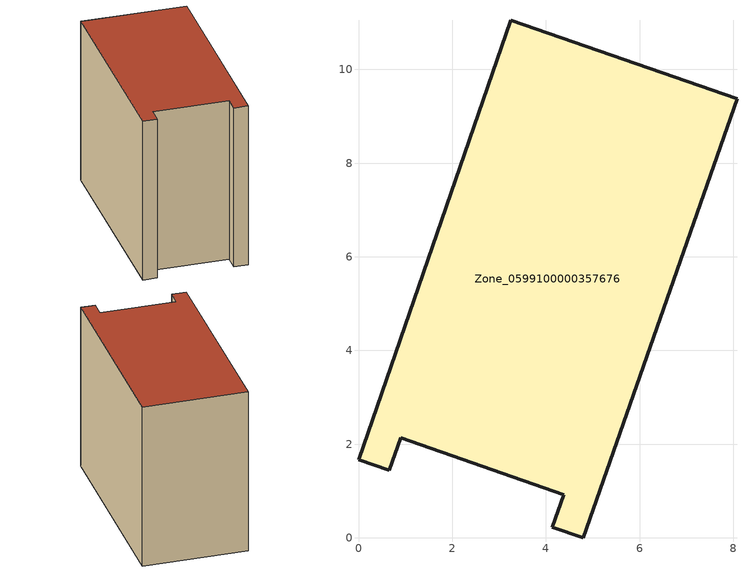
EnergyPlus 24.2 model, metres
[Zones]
Zone_0599100000357676
 floor ground (C_G): 0,1.67 3.25,11.05 8.08,9.37 4.8,0 4.14,0.23 4.38,0.92 0.9,2.14 0.66,1.44 z0
 wall outside (C_F): 3.25,11.05 0,1.67 0.66,1.44 0.9,2.14 4.38,0.92 4.14,0.23 4.8,0 8.08,9.37 3.25,11.05 z0:8.39
 roof outside (C_R): 4.14,0.23 4.8,0 8.08,9.37 3.25,11.05 0,1.67 0.66,1.44 0.9,2.14 4.38,0.92 z8.39
[BUILDING]
Pand.0599100000357676: North Axis=0; Terrain=City; Loads Convergence Tolerance Value=0.04; Temperature Convergence Tolerance Value=0.4; Solar Distribution=FullExterior; Maximum Number of Warmup Days=25; Minimum Number of Warmup Days=1
[Site:Location]
Rotterdam.The.Hague.AP_ZH_NLD Design_Conditions: Latitude=51.96; Longitude=4.45; Time Zone=1; Elevation=-4.5
[SITE:GROUNDTEMPERATURE:BUILDINGSURFACE]
18, 18, 18, 18, 18, 18, 18, 18, 18, 18, 18, 18
[MATERIAL] Thermal Absorptance=0.9; Solar Absorptance=0.7; Visible Absorptance=0.7
Name | Roughness | Thickness | Conductivity | Density | Specific Heat
G.TI.1992-2005 | MediumSmooth | 0.15 | 0.06 | 540 | 1210
F.TI.1992-2005 | Rough | 0.3 | 0.12 | 1920 | 840
R.TI.1992-2005 | MediumRough | 0.2 | 0.08 | 1500 | 1000
[CONSTRUCTION]
C_G: G.TI.1992-2005
C_F: F.TI.1992-2005
C_R: R.TI.1992-2005
[ZONE]
Zone_0599100000357676: Type=1; Multiplier=1; Ceiling Height=Autocalculate; Volume=Autocalculate; Floor Area=autocalculate; Part of Total Floor Area=Yes
[ZONEINFILTRATION:DESIGNFLOWRATE]
Infil_Zone_0599100000357676: Zone or ZoneList or Space or SpaceList=Zone_0599100000357676; Schedule=AlwaysOn; Design Flow Rate Calculation Method=Flow/Area; Flow Rate per Floor Area=0.0015; Constant Term Coefficient=1; Temperature Term Coefficient=0; Velocity Term Coefficient=0; Velocity Squared Term Coefficient=0
[HVACTEMPLATE:ZONE:IDEALLOADSAIRSYSTEM]
Zone_0599100000357676: Maximum Heating Supply Air Temperature=50; Minimum Cooling Supply Air Temperature=13; Maximum Heating Supply Air Humidity Ratio=0.0156; Minimum Cooling Supply Air Humidity Ratio=0.0077; Heating Limit=NoLimit; Cooling Limit=NoLimit; Dehumidification Control Type=ConstantSensibleHeatRatio; Cooling Sensible Heat Ratio=0.7; Dehumidification Setpoint=60; Humidification Control Type=None; Humidification Setpoint=30; Outdoor Air Method=None; Outdoor Air Flow Rate per Person=0.00944; Outdoor Air Flow Rate per Zone Floor Area=0; Outdoor Air Flow Rate per Zone=0; Demand Controlled Ventilation Type=None; Outdoor Air Economizer Type=NoEconomizer; Heat Recovery Type=None; Sensible Heat Recovery Effectiveness=0.7; Latent Heat Recovery Effectiveness=0.65
[ZONECONTROL:THERMOSTAT]
ThermostatControl_Zone_0599100000357676: Zone or ZoneList=Zone_0599100000357676; Control Type Schedule=DualSetpointControlType; Control 1=Thermostat_Zone_0599100000357676; Temperature Difference Between Cutout And Setpoint=0
[THERMOSTATSETPOINT:DUALSETPOINT]
Thermostat_Zone_0599100000357676: Heating Setpoint Temperature Schedule=HeatingSetpoint_Zone_0599100000357676; Cooling Setpoint Temperature Schedule=CoolingSetpoint_Zone_0599100000357676
[SCHEDULE:COMPACT]
HeatingSetpoint_Zone_0599100000357676: Through: 12/31, For: AllDays, Until: 24:00, 21
CoolingSetpoint_Zone_0599100000357676: Through: 12/31, For: AllDays, Until: 24:00, 24
DualSetpointControlType: Through: 12/31, For: AllDays, Until: 24:00, 4
AlwaysOn: Through: 12/31, For: AllDays, Until: 24:00, 1
